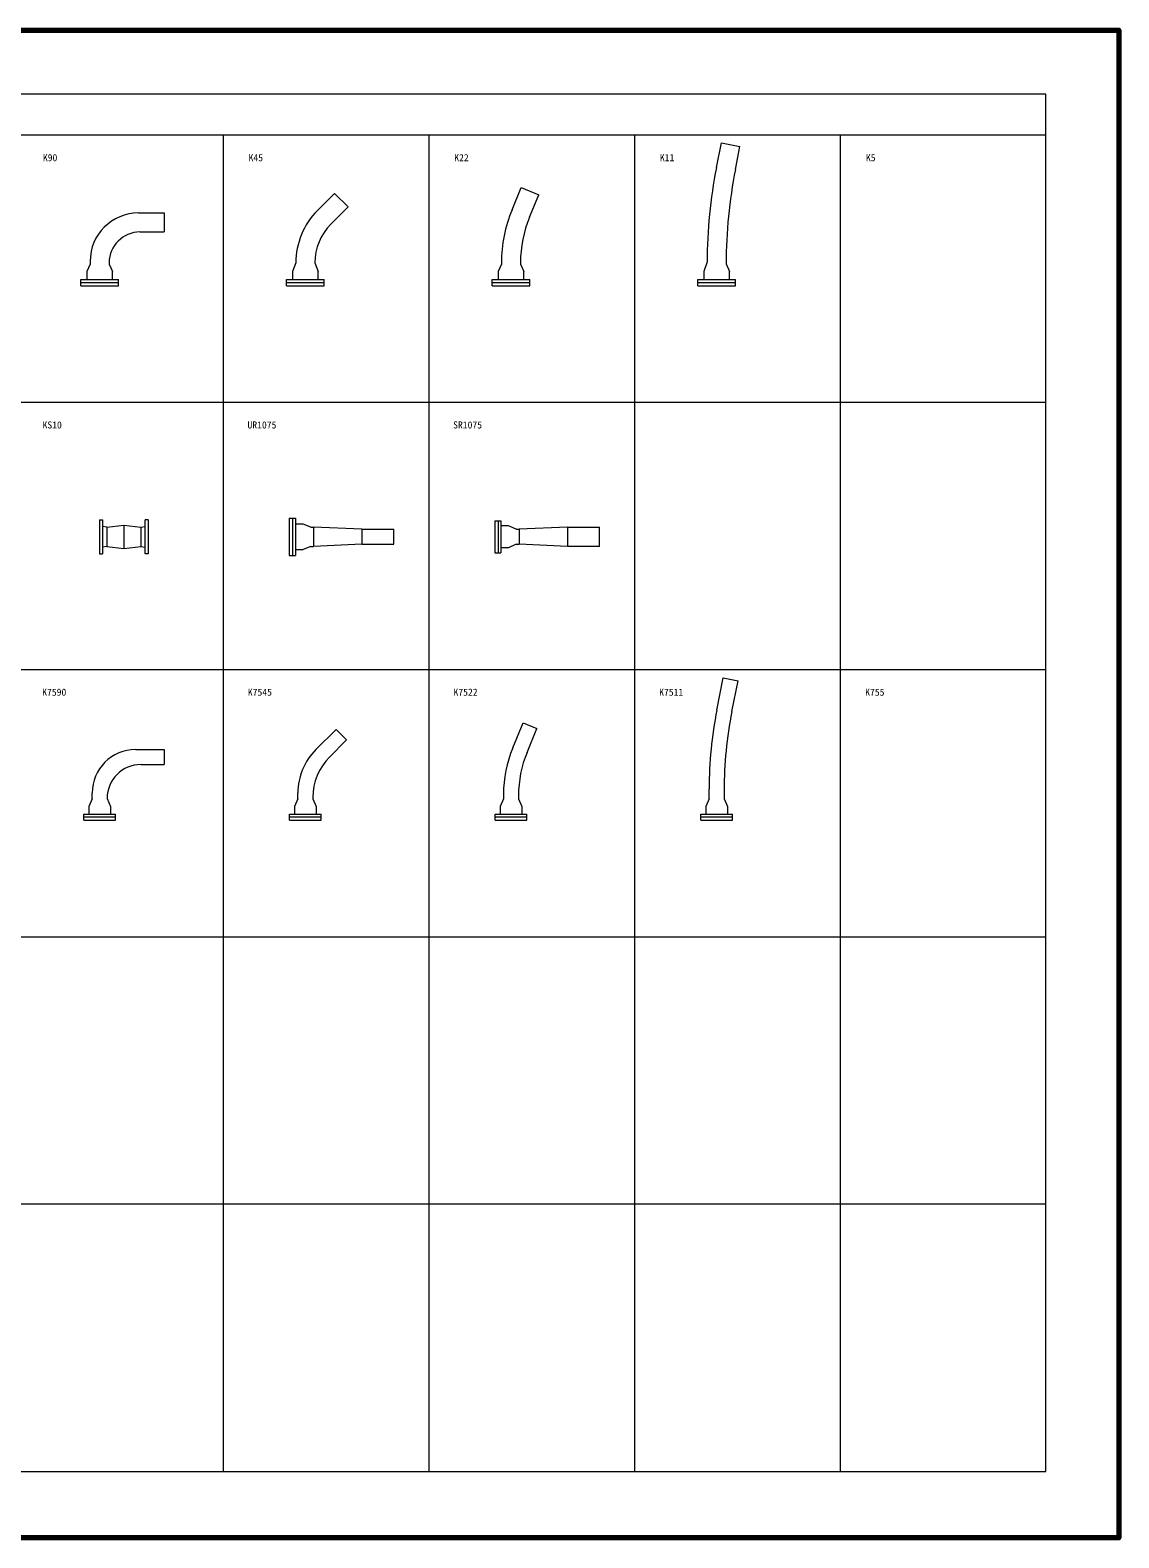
# Model space of a CAD drawing. Units: millimetres, scale not verified. Extents: x -6652 to 6948, y -4387 to 4963.
# Drawn here: x 195 to 6948, y -4387 to 4963 of the extents above; entities that cross this region are included whole.
import ezdxf
from ezdxf.enums import TextEntityAlignment as Align

# ---------------------------------------------------------------- set-up
doc = ezdxf.new("R2010")
doc.units = ezdxf.units.MM
doc.header["$LTSCALE"] = 20
for name, color, linetype, lineweight in [('0-1', 4, 'Continuous', 9), ('0-8', 7, 'Continuous', 18), ('0-F', 5, 'Continuous', 70)]:
    doc.layers.add(name, color=color, linetype=linetype, lineweight=lineweight)
doc.layers.add('0-9', color=7, linetype='Continuous')
doc.styles.add('ＭＳ ゴシック', font='')
doc.styles.get('ＭＳ ゴシック').set_extended_font_data('MS Gothic')

msp = doc.modelspace()

# ---------------------------------------------------------------- linework, layer by layer
at = {"layer": '0-1'}
for p, q in [((6494.8, 4566.68), (-6262.85, 4566.68)), ((6494.8, -3975.52), (6494.8, 4566.68)), ((6494.8, 4311.68), (-6262.85, 4311.68)), ((1391.74, 4311.68), (1391.74, -3975.52)), ((2667.51, 4311.68), (2667.51, -3975.52)), ((3943.27, 4311.68), (3943.27, -3975.52)), ((5219.04, 4311.68), (5219.04, -3975.52)), ((6494.8, 2654.24), (-6262.85, 2654.24)), ((6494.8, 996.8), (-6262.85, 996.8)), ((6494.8, -660.64), (-6262.85, -660.64)), ((6494.8, -2318.08), (-6262.85, -2318.08)), ((-6262.85, -3975.52), (6494.8, -3975.52))]:
    msp.add_line(p, q, dxfattribs=at)
at = {"layer": '0-8'}
for p, q in [((4569.92, 4099.73), (4598.15, 4241.66)), ((1977.18, 3844.62), (2083.47, 3950.91)), ((2083.47, 3950.91), (2166.91, 3867.47)), ((3292.91, 3804.18), (3350.27, 3942.64)), ((2060.62, 3761.18), (2166.91, 3867.47)), ((875.98, 3711.74), (1025.98, 3711.74)), ((566.98, 3529.74), (566.98, 3512.77)), ((684.98, 3520.74), (684.98, 3512.77)), ((684.98, 3512.77), (705.48, 3465.88)), ((705.48, 3417.44), (705.48, 3465.88)), ((1842.74, 3520.06), (1822.24, 3465.88)), ((1822.24, 3465.88), (1822.24, 3417.44)), ((1960.74, 3520.06), (1981.24, 3465.88)), ((1981.24, 3417.44), (1981.24, 3465.88)), ((3118.51, 3520.61), (3118.51, 3512.77)), ((3236.51, 3520.61), (3236.51, 3512.77)), ((3236.51, 3512.77), (3257.01, 3465.88)), ((3257.01, 3417.44), (3257.01, 3465.88)), ((4512.27, 3514.46), (4532.77, 3465.88)), ((4532.77, 3417.44), (4532.77, 3465.88)), ((509.98, 3417.44), (741.98, 3417.44)), ((509.98, 3378.44), (509.98, 3417.44)), ((509.98, 3398.44), (741.98, 3398.44)), ((509.98, 3378.44), (741.98, 3378.44)), ((741.98, 3378.44), (741.98, 3417.44)), ((1785.74, 3417.44), (2017.74, 3417.44)), ((1785.74, 3378.44), (1785.74, 3417.44)), ((1785.74, 3398.44), (2017.74, 3398.44)), ((3061.51, 3378.44), (3061.51, 3417.44)), ((3061.51, 3417.44), (3293.51, 3417.44)), ((3061.51, 3398.44), (3293.51, 3398.44)), ((4337.27, 3417.44), (4569.27, 3417.44)), ((4337.27, 3378.44), (4337.27, 3417.44)), ((4337.27, 3398.44), (4569.27, 3398.44)), ((4337.27, 3378.44), (4569.27, 3378.44)), ((4569.27, 3378.44), (4569.27, 3417.44)), ((625.98, 1926.3), (643.98, 1926.3)), ((643.98, 1926.3), (643.98, 1716.3)), ((669.98, 1880.3), (643.98, 1885.3)), ((669.98, 1880.3), (775.98, 1894.55)), ((669.98, 1880.3), (669.98, 1762.3)), ((775.98, 1894.55), (881.98, 1880.3)), ((775.98, 1894.55), (775.98, 1748.05)), ((881.98, 1880.3), (907.98, 1885.3)), ((881.98, 1880.3), (881.98, 1762.3)), ((907.98, 1716.3), (907.98, 1926.3)), ((925.98, 1926.3), (907.98, 1926.3)), ((925.98, 1926.3), (925.98, 1716.3)), ((1801.44, 1937.3), (1801.44, 1705.3)), ((1821.44, 1937.3), (1821.44, 1705.3)), ((1935.77, 1880.3), (1951.74, 1880.3)), ((2251.74, 1867.8), (1951.74, 1880.3)), ((1951.74, 1880.3), (1951.74, 1762.3)), ((3077.51, 1919.8), (3077.51, 1722.8)), ((3097.51, 1919.8), (3097.51, 1722.8)), ((3527.51, 1880.3), (3227.51, 1867.8)), ((3527.51, 1880.3), (3727.51, 1880.3)), ((3527.51, 1880.3), (3527.51, 1762.3)), ((3727.51, 1762.3), (3727.51, 1880.3)), ((2251.74, 1867.8), (2451.74, 1867.8)), ((2251.74, 1867.8), (2251.74, 1774.8)), ((3210.56, 1867.8), (3227.51, 1867.8)), ((3227.51, 1867.8), (3227.51, 1774.8)), ((669.98, 1762.3), (643.98, 1757.3)), ((925.98, 1716.3), (907.98, 1716.3)), ((1801.44, 1705.3), (1840.44, 1705.3)), ((1840.44, 1741.8), (1888.88, 1741.8)), ((1935.77, 1762.3), (1888.88, 1741.8)), ((1935.77, 1762.3), (1951.74, 1762.3)), ((2251.74, 1774.8), (1951.74, 1762.3)), ((3077.51, 1722.8), (3115.51, 1722.8)), ((3161.55, 1753.3), (3115.51, 1753.3)), ((3210.56, 1774.8), (3161.55, 1753.3)), ((3210.56, 1774.8), (3227.51, 1774.8)), ((3527.51, 1762.3), (3227.51, 1774.8)), ((3727.51, 1762.3), (3527.51, 1762.3)), ((4454.81, 746.94), (4494.68, 947.36)), ((4494.68, 947.36), (4585.89, 929.22)), ((4547.81, 737.78), (4585.89, 929.22)), ((1966.54, 501.42), (2092.31, 627.19)), ((2051.78, 455.14), (2158.07, 561.43)), ((2092.31, 627.19), (2158.07, 561.43)), ((3277.29, 484.25), (3338.72, 632.55)), ((849.48, 502.36), (1025.98, 502.36)), ((1025.98, 502.36), (1025.98, 409.36)), ((882.48, 409.36), (1025.98, 409.36)), ((579.48, 196.91), (579.48, 232.36)), ((672.48, 199.36), (693.98, 147.91)), ((1855.24, 196.91), (1855.24, 232.72)), ((1948.24, 205.18), (1948.24, 196.91)), ((1948.24, 196.91), (1969.74, 147.91)), ((3131.01, 196.91), (3109.51, 148.74)), ((3131.01, 234.87), (3131.01, 231.93)), ((3131.01, 224.93), (3131.01, 196.91)), ((4406.77, 196.91), (4406.77, 259.21)), ((4499.77, 250.05), (4499.77, 196.91)), ((4499.77, 196.91), (4521.27, 147.91)), ((527.48, 63.86), (527.48, 101.86)), ((527.48, 101.86), (724.48, 101.86)), ((693.98, 147.91), (693.98, 101.86)), ((1803.24, 63.86), (1803.24, 101.86)), ((1803.24, 101.86), (2000.24, 101.86)), ((1969.74, 147.91), (1969.74, 101.86)), ((3079.01, 101.86), (3276.01, 101.86)), ((3079.01, 63.86), (3079.01, 101.86)), ((3109.51, 148.74), (3109.51, 101.86)), ((4354.77, 63.86), (4354.77, 101.86)), ((4354.77, 101.86), (4551.77, 101.86)), ((4521.27, 147.91), (4521.27, 101.86)), ((527.48, 83.86), (724.48, 83.86)), ((1803.24, 83.86), (2000.24, 83.86)), ((3079.01, 83.86), (3276.01, 83.86)), ((4354.77, 83.86), (4551.77, 83.86))]:
    msp.add_line(p, q, dxfattribs=at)
for points in [[(4451.92, 4111.35), (4482.42, 4264.68), (4598.15, 4241.66)], [(3183.9, 3849.34), (3241.25, 3987.8), (3350.27, 3942.64)], [(866.98, 3829.74), (1025.98, 3829.74), (1025.98, 3711.74)], [(566.98, 3512.77), (546.48, 3465.88), (546.48, 3417.44)], [(3118.51, 3512.77), (3098.01, 3465.88), (3098.01, 3417.44)], [(4394.27, 3526.08), (4373.77, 3465.88), (4373.77, 3417.44)], [(1785.74, 3378.44), (2017.74, 3378.44), (2017.74, 3417.44)], [(3061.51, 3378.44), (3293.51, 3378.44), (3293.51, 3417.44)], [(625.98, 1926.3), (625.98, 1716.3), (643.98, 1716.3)], [(1801.44, 1937.3), (1840.44, 1937.3), (1840.44, 1705.3)], [(1935.77, 1880.3), (1888.88, 1900.8), (1840.44, 1900.8)], [(3077.51, 1919.8), (3115.51, 1919.8), (3115.51, 1722.8)], [(3210.56, 1867.8), (3162.39, 1889.3), (3115.51, 1889.3)], [(2251.74, 1774.8), (2451.74, 1774.8), (2451.74, 1867.8)], [(669.98, 1762.3), (775.98, 1748.05), (881.98, 1762.3), (907.98, 1757.3)], [(3188.1, 511.94), (3252.8, 668.14), (3338.72, 632.55)], [(579.48, 196.91), (557.98, 148.74), (557.98, 101.86)], [(1855.24, 196.91), (1833.74, 148.74), (1833.74, 101.86)], [(3224.01, 216.37), (3224.01, 196.91), (3245.51, 147.91), (3245.51, 101.86)], [(4406.77, 196.91), (4385.27, 148.74), (4385.27, 101.86)], [(527.48, 63.86), (724.48, 63.86), (724.48, 101.86)], [(1803.24, 63.86), (2000.24, 63.86), (2000.24, 101.86)], [(3079.01, 63.86), (3276.01, 63.86), (3276.01, 101.86)], [(4354.77, 63.86), (4551.77, 63.86), (4551.77, 101.86)]]:
    msp.add_lwpolyline(points, dxfattribs=at)
for centre, radius, start, end in [((7394.27, 3526.08), 3000, 168.75, 180), ((7512.27, 3514.46), 3000, 168.75, 180), ((2301.74, 3520.06), 459, 134.99998, 179.99997), ((3977.51, 3520.61), 859, 157.50002, 180.00002), ((866.98, 3529.74), 300, 90, 180), ((2301.74, 3520.06), 341, 135, 180.00003), ((3977.51, 3520.61), 741, 157.5, 179.99998), ((875.98, 3520.74), 191, 90, 180), ((6906.77, 259.21), 2500, 168.75, 180), ((6999.77, 250.05), 2500, 168.75, 180), ((849.48, 232.36), 270, 90, 180), ((2235.24, 232.72), 380, 134.99998, 179.99997), ((3881.01, 224.93), 750, 157.50002, 180.00002), ((3924.01, 216.37), 700, 157.50002, 180), ((882.48, 199.36), 210, 90, 180), ((2301.74, 205.18), 353.5, 135, 180.00006)]:
    msp.add_arc(centre, radius, start, end, dxfattribs=at)
at = {"layer": '0-F'}
msp.add_lwpolyline([(-6651.69, -4386.59), (-6651.69, 4963.41), (6948.31, 4963.41), (6948.31, -4386.59)], close=True, dxfattribs=at)

# ---------------------------------------------------------------- texts
at = {"layer": '0-9', "style": 'ＭＳ ゴシック'}
for s, p in [('K90', (273.92, 4137.5)), ('K45', (1549.69, 4137.5)), ('K22', (2825.45, 4137.5)), ('K11', (4101.22, 4137.5)), ('K5', (5379.23, 4137.5)), ('KS10', (271.67, 2480.06)), ('UR1075', (1542.94, 2480.06)), ('SR1075', (2818.7, 2480.06)), ('K7590', (269.42, 822.62)), ('K7545', (1545.19, 822.62)), ('K7522', (2820.95, 822.62)), ('K7511', (4096.72, 822.62)), ('K755', (5374.73, 822.62))]:
    msp.add_text(s, height=43.99, dxfattribs=at).set_placement(p, align=Align.BOTTOM_LEFT)

doc.saveas('drawing.dxf')
